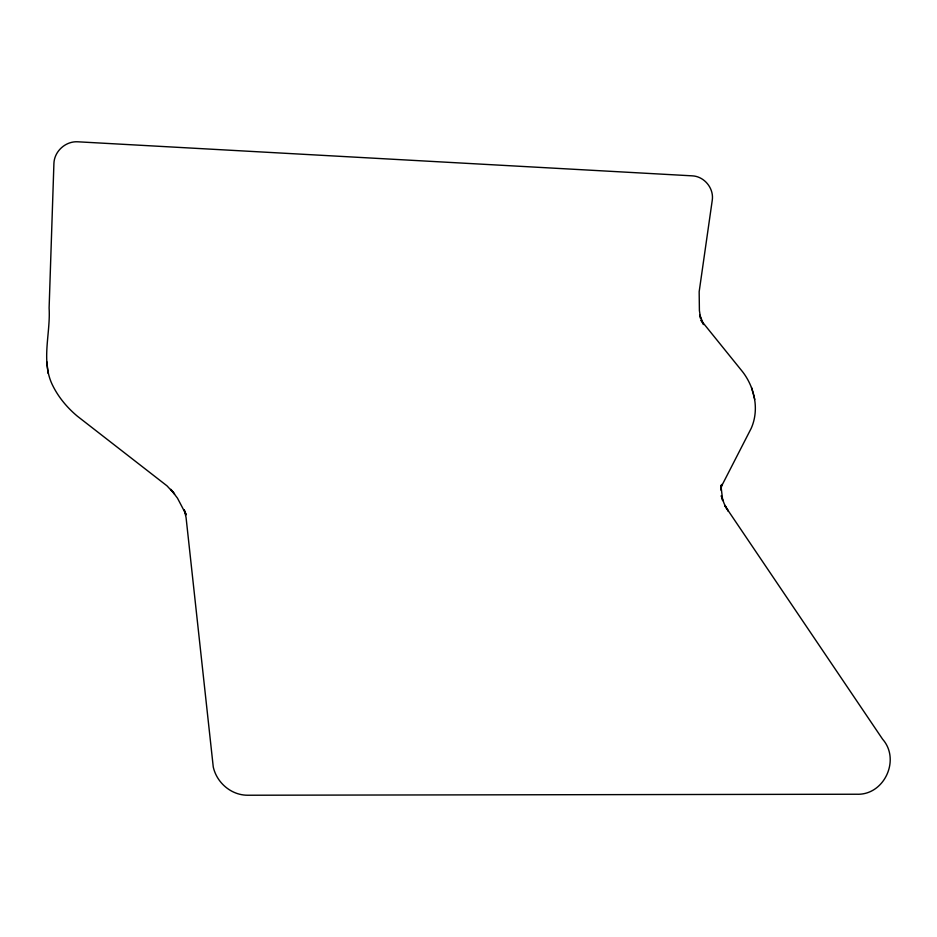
<?xml version="1.0" encoding="UTF-8"?>
<svg xmlns="http://www.w3.org/2000/svg" width="937" height="937" viewBox="0 0 937 937"><rect width="100%" height="100%" fill="white"/><g stroke="black" fill="none" stroke-linecap="round" stroke-linejoin="round"><path stroke-width="1.41" d="M720.846 489.149L720.904 485.354L722.696 500.405M722.638 500.581L721.279 495.696L724.242 503.848L728.295 511.133L724.969 505.898L882.595 739.188C900.738 759.708 884.212 795.396 856.781 794.236L247.673 795.232C231.298 795.267 216.775 782.805 213.261 766.981L186.065 517.517L184.261 509.869L186.229 514.811L177.48 498.168L170.792 489.301L174.598 494.045L167.009 485.858L77.349 416.18C67.23 407.712 58.516 397.323 52.671 385.447C40.654 361.413 50.692 333.513 49.111 308.05L53.913 163.506C54.311 151.197 65.695 140.983 77.9 141.803L692.162 175.84C704.202 176.297 714.041 188.208 712.272 200.143L699.166 291.7L699.4 310.522L700.63 318.627L699.892 315.172L703.605 324.565L700.946 320.22L742.572 371.755C754.777 387.543 759.485 409.856 751.146 428.455L721.221 486.783M720.998 490.227L721.748 484.417L721.021 486.807M751.544 387.531L752.997 392.966M753.266 393.915L754.742 399.455M46.85 361.869L47.471 367.445M47.506 367.808L48.127 373.394"/></g></svg>
